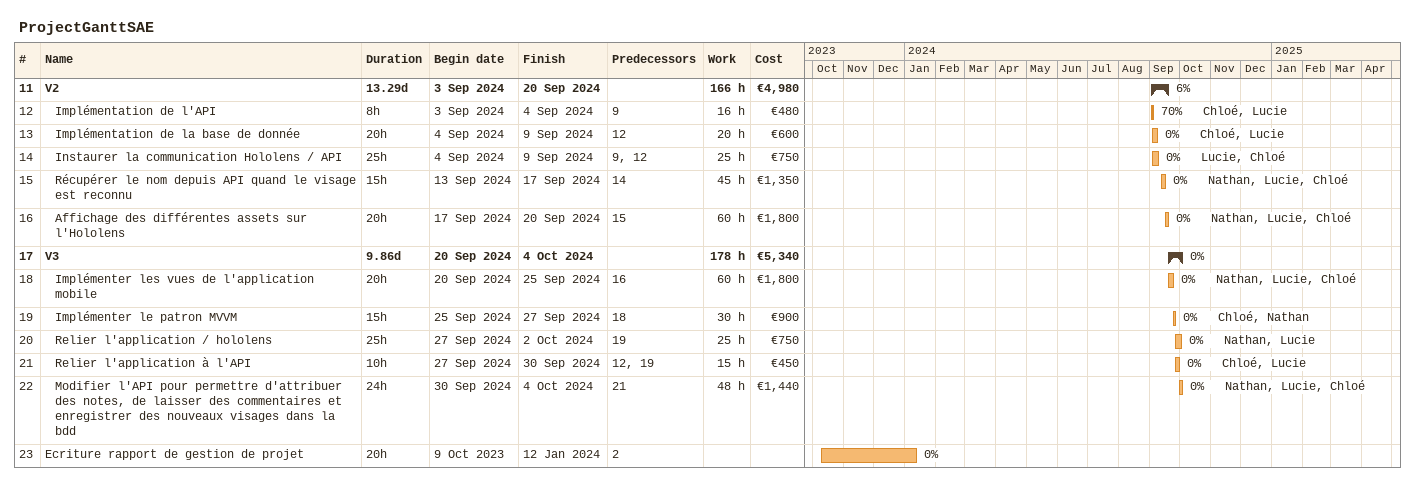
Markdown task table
ProjectGanttSAE

| ID | Level | Task | Duration | Start | Finish | Predecessors | Resources | % complete | Work (h) | Cost (€) |
|---|---|---|---|---|---|---|---|---|---|---|
| 11 | 1 | **V2** | 13.29d | 2024-09-03 | 2024-09-20 |  |  | 6 | 166 | 4980 |
| 12 | 2 | Implémentation de l'API | 8h | 2024-09-03 | 2024-09-04 | 9 | Chloé, Lucie | 70 | 16 | 480 |
| 13 | 2 | Implémentation de la base de donnée | 20h | 2024-09-04 | 2024-09-09 | 12 | Chloé, Lucie | 0 | 20 | 600 |
| 14 | 2 | Instaurer la communication Hololens / API | 25h | 2024-09-04 | 2024-09-09 | 9, 12 | Lucie, Chloé | 0 | 25 | 750 |
| 15 | 2 | Récupérer le nom depuis API quand le visage est reconnu | 15h | 2024-09-13 | 2024-09-17 | 14 | Nathan, Lucie, Chloé | 0 | 45 | 1350 |
| 16 | 2 | Affichage des différentes assets sur l'Hololens | 20h | 2024-09-17 | 2024-09-20 | 15 | Nathan, Lucie, Chloé | 0 | 60 | 1800 |
| 17 | 1 | **V3** | 9.86d | 2024-09-20 | 2024-10-04 |  |  | 0 | 178 | 5340 |
| 18 | 2 | Implémenter les vues de l'application mobile | 20h | 2024-09-20 | 2024-09-25 | 16 | Nathan, Lucie, Chloé | 0 | 60 | 1800 |
| 19 | 2 | Implémenter le patron MVVM | 15h | 2024-09-25 | 2024-09-27 | 18 | Chloé, Nathan | 0 | 30 | 900 |
| 20 | 2 | Relier l'application / hololens | 25h | 2024-09-27 | 2024-10-02 | 19 | Nathan, Lucie | 0 | 25 | 750 |
| 21 | 2 | Relier l'application à l'API | 10h | 2024-09-27 | 2024-09-30 | 12, 19 | Chloé, Lucie | 0 | 15 | 450 |
| 22 | 2 | Modifier l'API pour permettre d'attribuer des notes, de laisser des commentaires et enregistrer des nouveaux visages dans la bdd | 24h | 2024-09-30 | 2024-10-04 | 21 | Nathan, Lucie, Chloé | 0 | 48 | 1440 |
| 23 | 1 | Ecriture rapport de gestion de projet | 20h | 2023-10-09 | 2024-01-12 | 2 |  | 0 |  |  |
